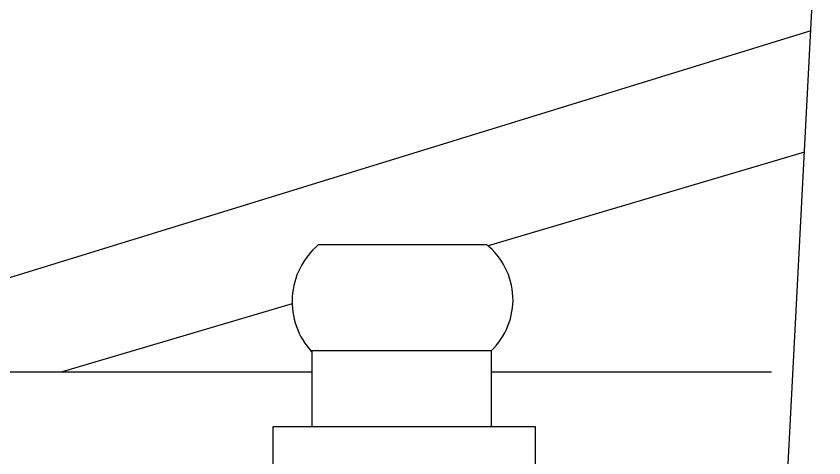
# Model space of a CAD drawing. Header units: millimetres. Extents: x -3204.52 to -3202.33, y 1775.89 to 1776.94.
# Drawn here: x -3203.744 to -3203.6869, y 1776.224 to 1776.2553 of the extents above; entities that cross this region are included whole.
import ezdxf

# ---------------------------------------------------------------- set-up
doc = ezdxf.new("R2010")
doc.units = ezdxf.units.MM
doc.header["$LTSCALE"] = 10
doc.layers.add('Veículos', color=2, linetype='Continuous')

msp = doc.modelspace()

# ---------------------------------------------------------------- linework, layer by layer
at = {"layer": 'Veículos'}
for p, q in [((-3203.692981384874, 1776.154442188809), (-3203.685530573867, 1776.297297688333)), ((-3203.687777992262, 1776.254207603621), (-3203.81362044958, 1776.21545927044)), ((-3203.688225634907, 1776.245624885095), (-3203.710626911165, 1776.238996400366)), ((-3203.722621831524, 1776.239086534358), (-3203.710736566955, 1776.239086534358)), ((-3203.723189289259, 1776.231591535303), (-3203.710401151095, 1776.231591535303)), ((-3203.723078881519, 1776.226211320023), (-3203.723078881519, 1776.231591535303)), ((-3203.710399143051, 1776.23157512379), (-3203.710399143051, 1776.226200099792)), ((-3203.746039050472, 1776.230080213209), (-3203.723078881519, 1776.230080213209)), ((-3203.710399143051, 1776.230080213209), (-3203.690575455839, 1776.230080213209)), ((-3203.725827723104, 1776.226211320023), (-3203.707294889892, 1776.226211320023)), ((-3203.725827723104, 1776.201432311237), (-3203.725827723104, 1776.226211320023)), ((-3203.707294889892, 1776.226211320023), (-3203.707294889892, 1776.200991137005))]:
    msp.add_line(p, q, dxfattribs=at)
msp.add_lwpolyline([(-3203.724490305169, 1776.234894254828), (-3203.7407595855, 1776.230080213209)], dxfattribs=at)
for centre, radius, start, end in [((-3203.719225839001, 1776.235060437549), 0.005267088449776777, 130.1474639539786, 222.8037878198246), ((-3203.713853084505, 1776.235183251605), 0.004994827113202383, 313.749258306465, 51.39490918491387)]:
    msp.add_arc(centre, radius, start, end, dxfattribs=at)

doc.saveas('drawing.dxf')
